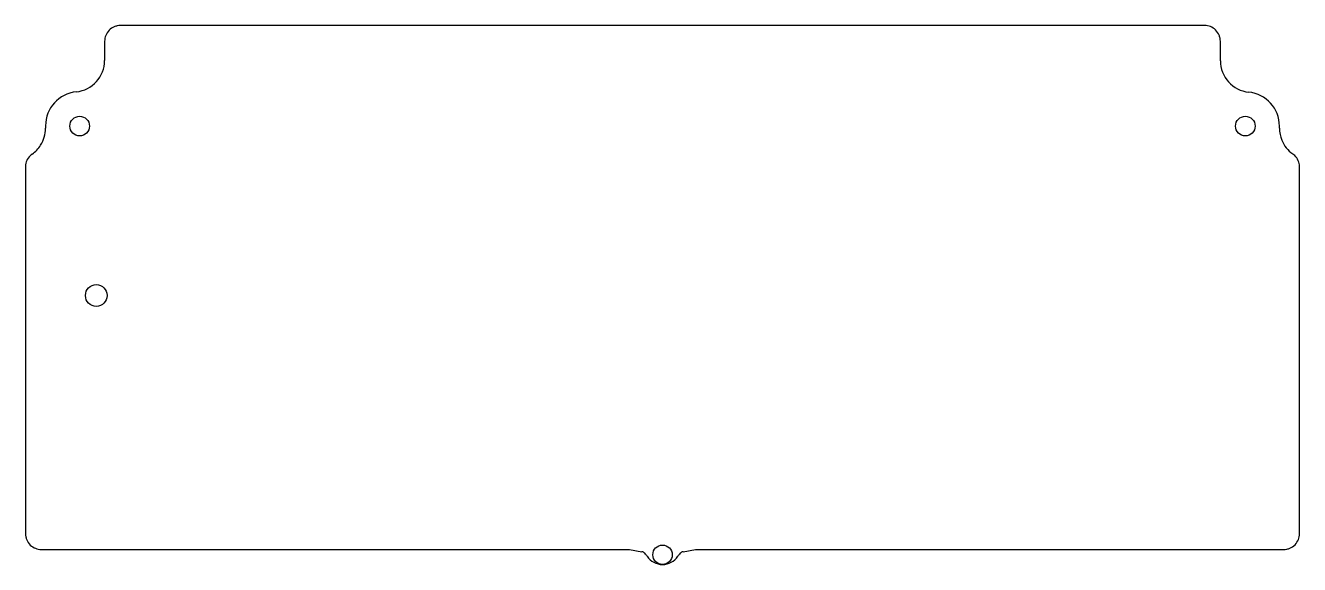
# Model space of a CAD drawing. Header units: millimetres. Extents: x -247 to -53, y 42 to 124.
import ezdxf

# ---------------------------------------------------------------- set-up
doc = ezdxf.new("R2010")
doc.units = ezdxf.units.MM
doc.layers.get('0').update_dxf_attribs({"linetype": 'CONTINUOUS'})

msp = doc.modelspace()

# ---------------------------------------------------------------- linework, layer by layer
for p, q in [((-67.64, 123.7), (-232.69, 123.7)), ((-235.09, 121.3), (-235.09, 118.39)), ((-65.24, 118.34), (-65.24, 121.3)), ((-244.09, 108.44), (-244.09, 108.06)), ((-56.24, 108.07), (-56.24, 108.39)), ((-247.14, 102.19), (-247.14, 46.37)), ((-53.19, 46.37), (-53.19, 102.19)), ((-244.74, 43.97), (-155.18, 43.97)), ((-155.18, 43.97), (-153.3, 43.63)), ((-147.03, 43.63), (-145.15, 43.97)), ((-145.15, 43.97), (-55.59, 43.97))]:
    msp.add_line(p, q)
for centre, radius in [((-238.89, 108.39), 1.5), ((-61.44, 108.39), 1.5), ((-150.16, 43.17), 1.48)]:
    msp.add_circle(centre, radius)
for centre, radius, start, end in [((-239.89, 118.39), 4.8, 275.7392, 360), ((-60.44, 118.34), 4.8, 180, 264.2608), ((-238.89, 108.44), 5.2, 95.7392, 180), ((-61.44, 108.39), 5.2, 0, 84.2608), ((-153.44, 42.84), 0.8, 44.044, 79.6532), ((-155.17, 41.17), 3.2, 33.5573, 44.044), ((-150.16, 44.49), 2.8, 213.5573, 326.4427), ((-145.17, 41.17), 3.2, 135.956, 146.4427), ((-146.89, 42.84), 0.8, 100.3468, 135.956)]:
    msp.add_arc(centre, radius, start, end)
msp.add_ellipse((-236.36, 82.62), major_axis=(0, 1.65), ratio=0.998971)
for points, knots in [([(-232.69, 123.7), (-232.85, 123.7), (-233.01, 123.68), (-233.17, 123.65), (-233.33, 123.62), (-233.48, 123.57), (-233.63, 123.5), (-233.92, 123.38), (-234.18, 123.2), (-234.41, 122.97), (-234.64, 122.74), (-234.81, 122.47), (-234.92, 122.2), (-235.03, 121.91), (-235.09, 121.61), (-235.09, 121.3)], [-0.3227066, -0.3227066, -0.3227066, -0.3227066, -0.2835054, -0.2835054, -0.2835054, -0.2443414, -0.2443414, -0.2443414, -0.1666091, -0.1666091, -0.1666091, -0.0845282, -0.0845282, -0.0845282, 0, 0, 0, 0]), ([(-65.24, 121.3), (-65.24, 121.46), (-65.25, 121.62), (-65.29, 121.78), (-65.32, 121.94), (-65.37, 122.09), (-65.44, 122.24), (-65.56, 122.53), (-65.74, 122.8), (-65.97, 123.02), (-66.2, 123.25), (-66.47, 123.42), (-66.74, 123.53), (-67.03, 123.64), (-67.33, 123.7), (-67.64, 123.7)], [-0.3255611, -0.3255611, -0.3255611, -0.3255611, -0.2853176, -0.2853176, -0.2853176, -0.2450972, -0.2450972, -0.2450972, -0.1663983, -0.1663983, -0.1663983, -0.0840081, -0.0840081, -0.0840081, 0, 0, 0, 0]), ([(-246.12, 104.14), (-245.61, 104.5), (-245.18, 104.96), (-244.84, 105.48), (-244.6, 105.87), (-244.41, 106.28), (-244.28, 106.72), (-244.16, 107.16), (-244.09, 107.61), (-244.09, 108.06)], [0, 0, 0, 0, 0.1953222, 0.1953222, 0.1953222, 0.3371847, 0.3371847, 0.3371847, 0.4790471, 0.4790471, 0.4790471, 0.4790471]), ([(-56.24, 108.07), (-56.24, 107.44), (-56.11, 106.82), (-55.88, 106.25), (-55.71, 105.83), (-55.48, 105.44), (-55.2, 105.08), (-54.92, 104.73), (-54.59, 104.42), (-54.22, 104.16)], [0, 0, 0, 0, 0.1953222, 0.1953222, 0.1953222, 0.3363193, 0.3363193, 0.3363193, 0.4773163, 0.4773163, 0.4773163, 0.4773163]), ([(-246.12, 104.14), (-246.22, 104.07), (-246.31, 104), (-246.39, 103.92), (-246.7, 103.63), (-246.86, 103.34), (-246.93, 103.17), (-247.06, 102.89), (-247.13, 102.58), (-247.14, 102.28)], [-0.1490608, -0.1490608, -0.1490608, -0.1490608, -0.1352338, -0.1352338, -0.1352338, -0.0847392, -0.0847392, -0.0847392, 0, 0, 0, 0]), ([(-53.19, 102.28), (-53.2, 102.57), (-53.27, 102.86), (-53.39, 103.13), (-53.51, 103.42), (-53.7, 103.69), (-53.92, 103.91), (-54.02, 104.01), (-54.12, 104.09), (-54.22, 104.16)], [-0.20985622, -0.20985622, -0.20985622, -0.20985622, -0.17419425, -0.17419425, -0.17419425, -0.13524977, -0.13524977, -0.13524977, -0.11813097, -0.11813097, -0.11813097, -0.11813097]), ([(-247.14, 102.28), (-247.14, 102.26), (-247.14, 102.25), (-247.14, 102.23), (-247.14, 102.22), (-247.14, 102.2), (-247.14, 102.19)], [-0.00814378, -0.00814378, -0.00814378, -0.00814378, -0.004071888, -0.004071888, -0.004071888, 0, 0, 0, 0]), ([(-53.19, 102.19), (-53.19, 102.2), (-53.19, 102.22), (-53.19, 102.23), (-53.19, 102.25), (-53.19, 102.26), (-53.19, 102.28)], [-0.00814378, -0.00814378, -0.00814378, -0.00814378, -0.004071892, -0.004071892, -0.004071892, 0, 0, 0, 0]), ([(-247.14, 46.37), (-247.14, 46.21), (-247.12, 46.05), (-247.09, 45.89), (-247.05, 45.73), (-247, 45.58), (-246.94, 45.43), (-246.81, 45.14), (-246.63, 44.88), (-246.41, 44.65), (-246.17, 44.42), (-245.91, 44.26), (-245.64, 44.15), (-245.35, 44.03), (-245.05, 43.97), (-244.74, 43.97)], [-0.3245915, -0.3245915, -0.3245915, -0.3245915, -0.28469, -0.28469, -0.28469, -0.2448165, -0.2448165, -0.2448165, -0.1664121, -0.1664121, -0.1664121, -0.0841354, -0.0841354, -0.0841354, 0, 0, 0, 0]), ([(-55.59, 43.97), (-55.43, 43.97), (-55.27, 43.99), (-55.11, 44.02), (-54.95, 44.06), (-54.8, 44.11), (-54.65, 44.17), (-54.36, 44.3), (-54.1, 44.48), (-53.87, 44.7), (-53.64, 44.94), (-53.48, 45.2), (-53.36, 45.48), (-53.25, 45.76), (-53.19, 46.07), (-53.19, 46.37)], [-0.3237186, -0.3237186, -0.3237186, -0.3237186, -0.2841425, -0.2841425, -0.2841425, -0.2445989, -0.2445989, -0.2445989, -0.1664886, -0.1664886, -0.1664886, -0.0843013, -0.0843013, -0.0843013, 0, 0, 0, 0])]:
    msp.add_open_spline(points, degree=3, knots=knots)

doc.saveas('drawing.dxf')
